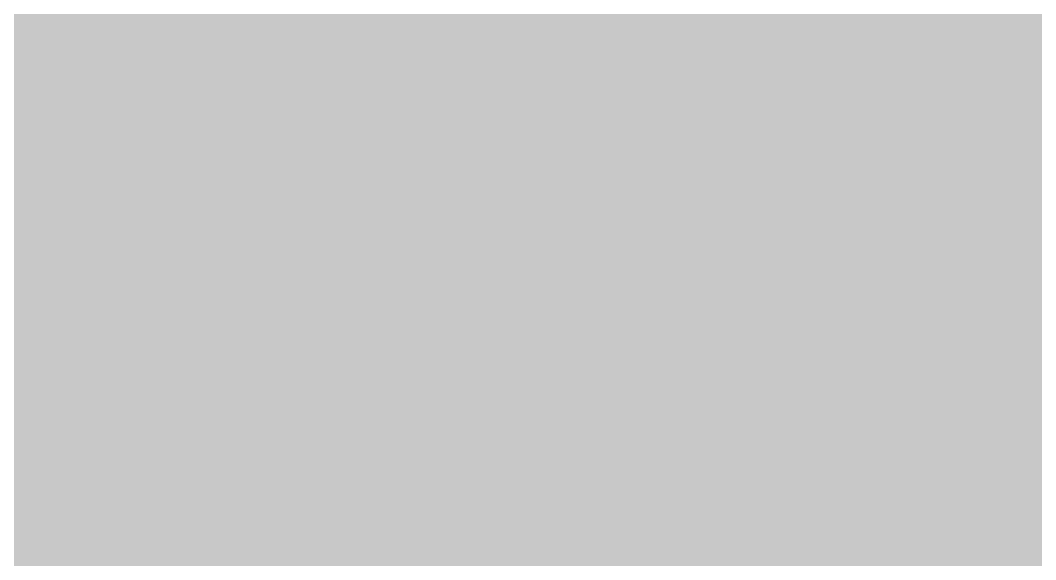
# Model space of a CAD drawing. Header units: inches. Extents: x 267136 to 306747, y 5028981 to 5062930.
# Drawn here: x 269066 to 272851, y 5031033 to 5033045 of the extents above; entities that cross this region are included whole.
import ezdxf

# ---------------------------------------------------------------- set-up
doc = ezdxf.new("R2010")
doc.units = ezdxf.units.IN
doc.header["$MEASUREMENT"] = 0

msp = doc.modelspace()

# ---------------------------------------------------------------- hatches: boundary and pattern name
for points in [[(269102.557, 5032817.027), (269069.957, 5032817.212), (268939.555, 5032817.954), (268874.354, 5032818.326), (268809.152, 5032818.698), (268743.953, 5032819.072), (268613.551, 5032819.82), (268613.951, 5032889.276), (268614.482, 5032981.884), (268615.016, 5033074.491), (268615.549, 5033167.099), (268745.943, 5033166.351), (268811.139, 5033165.978), (268876.336, 5033165.604), (268941.533, 5033165.232), (269006.73, 5033164.861), (269071.928, 5033164.491), (269104.527, 5033164.306), (269104.002, 5033071.698), (269103.477, 5032979.091), (269102.951, 5032886.482), (269102.557, 5032817.027)], [(269591.562, 5032814.271), (269526.361, 5032814.637), (269461.16, 5032815.003), (269395.961, 5032815.369), (269330.76, 5032815.736), (269265.559, 5032816.104), (269200.357, 5032816.473), (269135.156, 5032816.843), (269102.557, 5032817.027), (269102.951, 5032886.482), (269103.477, 5032979.091), (269104.002, 5033071.698), (269104.527, 5033164.306), (269137.125, 5033164.121), (269202.322, 5033163.752), (269267.52, 5033163.383), (269332.717, 5033163.016), (269397.914, 5033162.648), (269463.111, 5033162.281), (269528.309, 5033161.916), (269593.506, 5033161.551), (269592.988, 5033068.942), (269592.469, 5032976.335), (269591.951, 5032883.728), (269591.562, 5032814.271)], [(270080.568, 5032811.555), (270047.969, 5032811.734), (269982.768, 5032812.095), (269917.566, 5032812.456), (269852.365, 5032812.818), (269787.164, 5032813.181), (269721.965, 5032813.544), (269656.764, 5032813.907), (269591.562, 5032814.271), (269591.951, 5032883.728), (269592.469, 5032976.335), (269592.988, 5033068.942), (269593.506, 5033161.551), (269658.703, 5033161.186), (269723.9, 5033160.822), (269789.098, 5033160.459), (269854.295, 5033160.097), (269919.492, 5033159.734), (269984.689, 5033159.374), (270049.887, 5033159.013), (270082.484, 5033158.833), (270081.975, 5033066.226), (270081.463, 5032973.618), (270080.951, 5032881.011), (270080.568, 5032811.555)], [(270569.574, 5032808.875), (270504.373, 5032809.23), (270439.174, 5032809.586), (270373.973, 5032809.942), (270308.771, 5032810.3), (270243.57, 5032810.657), (270178.369, 5032811.016), (270113.17, 5032811.375), (270080.568, 5032811.555), (270080.951, 5032881.011), (270081.463, 5032973.618), (270081.975, 5033066.226), (270082.484, 5033158.833), (270115.084, 5033158.653), (270180.281, 5033158.294), (270245.479, 5033157.936), (270310.676, 5033157.578), (270441.07, 5033156.864), (270506.268, 5033156.509), (270571.463, 5033156.154), (270570.961, 5033063.546), (270570.457, 5032970.938), (270569.953, 5032878.331), (270569.574, 5032808.875)], [(271058.58, 5032806.234), (271025.98, 5032806.409), (270960.779, 5032806.759), (270895.578, 5032807.11), (270830.377, 5032807.462), (270765.178, 5032807.814), (270699.977, 5032808.167), (270634.775, 5032808.521), (270569.574, 5032808.875), (270569.953, 5032878.331), (270570.457, 5032970.938), (270570.961, 5033063.546), (270571.463, 5033156.154), (270636.66, 5033155.8), (270701.857, 5033155.445), (270767.055, 5033155.093), (270832.252, 5033154.74), (270962.646, 5033154.038), (271027.844, 5033153.687), (271060.443, 5033153.513), (271059.945, 5033060.905), (271058.953, 5032875.689), (271058.58, 5032806.234)], [(271547.586, 5032803.631), (271482.385, 5032803.976), (271417.186, 5032804.321), (271351.984, 5032804.667), (271286.783, 5032805.015), (271221.582, 5032805.362), (271156.381, 5032805.71), (271091.182, 5032806.06), (271058.58, 5032806.234), (271058.953, 5032875.689), (271059.945, 5033060.905), (271060.443, 5033153.513), (271093.041, 5033153.338), (271158.238, 5033152.989), (271223.436, 5033152.641), (271288.633, 5033152.293), (271353.83, 5033151.946), (271419.027, 5033151.6), (271484.225, 5033151.254), (271549.422, 5033150.909), (271548.932, 5033058.302), (271548.443, 5032965.694), (271547.953, 5032873.086), (271547.586, 5032803.631)], [(272036.592, 5032801.065), (272003.992, 5032801.235), (271938.791, 5032801.575), (271873.59, 5032801.916), (271808.389, 5032802.258), (271743.189, 5032802.6), (271612.787, 5032803.286), (271547.586, 5032803.631), (271547.953, 5032873.086), (271548.443, 5032965.694), (271548.932, 5033058.302), (271549.422, 5033150.909), (271614.619, 5033150.565), (271679.816, 5033150.222), (271745.014, 5033149.879), (271810.211, 5033149.536), (271875.408, 5033149.194), (271940.605, 5033148.854), (272005.803, 5033148.514), (272038.4, 5033148.344), (272037.918, 5033055.736), (272037.436, 5032963.129), (272036.953, 5032870.521), (272036.592, 5032801.065)], [(272525.598, 5032798.538), (272460.398, 5032798.873), (272395.197, 5032799.208), (272329.996, 5032799.545), (272264.795, 5032799.881), (272199.594, 5032800.219), (272134.395, 5032800.557), (272069.193, 5032800.896), (272036.592, 5032801.065), (272036.953, 5032870.521), (272037.436, 5032963.129), (272037.918, 5033055.736), (272038.4, 5033148.344), (272071, 5033148.174), (272136.197, 5033147.836), (272201.395, 5033147.497), (272331.789, 5033146.823), (272396.984, 5033146.487), (272462.182, 5033146.151), (272527.379, 5033145.816), (272526.904, 5033053.209), (272526.43, 5032960.602), (272525.955, 5032867.994), (272525.598, 5032798.538)], [(273014.604, 5032796.049), (272982.004, 5032796.214), (272851.602, 5032796.874), (272786.402, 5032797.206), (272656, 5032797.87), (272525.598, 5032798.538), (272525.955, 5032867.994), (272526.43, 5032960.602), (272526.904, 5033053.209), (272527.379, 5033145.816), (272592.576, 5033145.482), (272657.773, 5033145.149), (272722.971, 5033144.816), (272788.168, 5033144.484), (272918.562, 5033143.822), (273016.359, 5033143.327), (273015.891, 5033050.72), (273015.424, 5032958.112), (273014.955, 5032865.505), (273014.604, 5032796.049)], [(269100.586, 5032469.749), (269067.984, 5032469.934), (269002.779, 5032470.305), (268937.576, 5032470.676), (268807.166, 5032471.42), (268741.963, 5032471.794), (268611.553, 5032472.542), (268611.82, 5032518.846), (268612.352, 5032611.453), (268613.418, 5032796.669), (268613.551, 5032819.82), (268743.953, 5032819.072), (268809.152, 5032818.698), (268874.354, 5032818.326), (268939.555, 5032817.954), (269069.957, 5032817.212), (269102.557, 5032817.027), (269102.426, 5032793.875), (269101.9, 5032701.268), (269101.375, 5032608.66), (269100.85, 5032516.053), (269100.586, 5032469.749)], [(269589.619, 5032466.993), (269524.414, 5032467.358), (269459.211, 5032467.725), (269394.006, 5032468.091), (269328.803, 5032468.458), (269198.393, 5032469.194), (269133.189, 5032469.563), (269100.586, 5032469.749), (269100.85, 5032516.053), (269101.375, 5032608.66), (269101.9, 5032701.268), (269102.426, 5032793.875), (269102.557, 5032817.027), (269135.156, 5032816.843), (269200.357, 5032816.473), (269265.559, 5032816.104), (269330.76, 5032815.736), (269395.961, 5032815.369), (269461.16, 5032815.003), (269591.562, 5032814.271), (269591.434, 5032791.12), (269590.914, 5032698.513), (269590.396, 5032605.905), (269589.879, 5032513.297), (269589.619, 5032466.993)], [(270078.652, 5032464.276), (270046.051, 5032464.456), (269980.846, 5032464.816), (269915.641, 5032465.178), (269850.437, 5032465.539), (269785.232, 5032465.902), (269720.027, 5032466.266), (269654.824, 5032466.629), (269589.619, 5032466.993), (269589.879, 5032513.297), (269590.396, 5032605.905), (269590.914, 5032698.513), (269591.434, 5032791.12), (269591.562, 5032814.271), (269656.764, 5032813.907), (269721.965, 5032813.544), (269787.164, 5032813.181), (269852.365, 5032812.818), (269917.566, 5032812.456), (269982.768, 5032812.095), (270047.969, 5032811.734), (270080.568, 5032811.555), (270080.441, 5032788.402), (270079.93, 5032695.795), (270079.418, 5032603.187), (270078.908, 5032510.58), (270078.652, 5032464.276)], [(270567.686, 5032461.597), (270502.48, 5032461.952), (270437.277, 5032462.308), (270372.072, 5032462.664), (270306.867, 5032463.021), (270241.664, 5032463.379), (270176.459, 5032463.737), (270111.254, 5032464.097), (270078.652, 5032464.276), (270078.908, 5032510.58), (270079.418, 5032603.187), (270079.93, 5032695.795), (270080.441, 5032788.402), (270080.568, 5032811.555), (270113.17, 5032811.375), (270178.369, 5032811.016), (270243.57, 5032810.657), (270308.771, 5032810.3), (270373.973, 5032809.942), (270439.174, 5032809.586), (270504.373, 5032809.23), (270569.574, 5032808.875), (270569.449, 5032785.724), (270567.937, 5032507.9), (270567.686, 5032461.597)], [(271056.719, 5032458.956), (271024.115, 5032459.131), (270958.912, 5032459.48), (270828.502, 5032460.184), (270763.299, 5032460.536), (270698.094, 5032460.889), (270632.891, 5032461.242), (270567.686, 5032461.597), (270567.937, 5032507.9), (270569.449, 5032785.724), (270569.574, 5032808.875), (270634.775, 5032808.521), (270699.977, 5032808.167), (270765.178, 5032807.814), (270830.377, 5032807.462), (270895.578, 5032807.11), (270960.779, 5032806.759), (271025.98, 5032806.409), (271058.58, 5032806.234), (271058.457, 5032783.082), (271057.959, 5032690.475), (271057.463, 5032597.867), (271056.967, 5032505.26), (271056.719, 5032458.956)], [(271545.752, 5032456.353), (271480.547, 5032456.697), (271415.342, 5032457.043), (271350.139, 5032457.389), (271284.934, 5032457.736), (271219.729, 5032458.084), (271154.525, 5032458.432), (271089.32, 5032458.781), (271056.719, 5032458.956), (271056.967, 5032505.26), (271057.463, 5032597.867), (271057.959, 5032690.475), (271058.457, 5032783.082), (271058.58, 5032806.234), (271091.182, 5032806.06), (271156.381, 5032805.71), (271221.582, 5032805.362), (271286.783, 5032805.015), (271351.984, 5032804.667), (271417.186, 5032804.321), (271482.385, 5032803.976), (271547.586, 5032803.631), (271547.465, 5032780.479), (271546.975, 5032687.871), (271546.484, 5032595.264), (271545.996, 5032502.656), (271545.752, 5032456.353)], [(272034.783, 5032453.787), (272002.182, 5032453.957), (271936.977, 5032454.297), (271871.773, 5032454.638), (271806.568, 5032454.979), (271741.365, 5032455.321), (271676.16, 5032455.664), (271610.955, 5032456.008), (271545.752, 5032456.353), (271545.996, 5032502.656), (271546.484, 5032595.264), (271546.975, 5032687.871), (271547.465, 5032780.479), (271547.586, 5032803.631), (271612.787, 5032803.286), (271743.189, 5032802.6), (271808.389, 5032802.258), (271873.59, 5032801.916), (271938.791, 5032801.575), (272003.992, 5032801.235), (272036.592, 5032801.065), (272036.473, 5032777.913), (272035.99, 5032685.306), (272035.508, 5032592.698), (272035.025, 5032500.091), (272034.783, 5032453.787)], [(272523.816, 5032451.26), (272458.613, 5032451.595), (272393.408, 5032451.93), (272328.203, 5032452.266), (272263, 5032452.603), (272197.795, 5032452.94), (272132.59, 5032453.278), (272067.387, 5032453.617), (272034.783, 5032453.787), (272035.025, 5032500.091), (272035.508, 5032592.698), (272035.99, 5032685.306), (272036.473, 5032777.913), (272036.592, 5032801.065), (272069.193, 5032800.896), (272134.395, 5032800.557), (272199.594, 5032800.219), (272264.795, 5032799.881), (272329.996, 5032799.545), (272395.197, 5032799.208), (272460.398, 5032798.873), (272525.598, 5032798.538), (272525.48, 5032775.386), (272525.004, 5032682.778), (272524.529, 5032590.171), (272524.055, 5032497.563), (272523.816, 5032451.26)], [(273012.85, 5032448.771), (272980.248, 5032448.936), (272915.043, 5032449.266), (272849.84, 5032449.596), (272719.43, 5032450.26), (272654.227, 5032450.592), (272589.021, 5032450.926), (272523.816, 5032451.26), (272524.055, 5032497.563), (272524.529, 5032590.171), (272525.004, 5032682.778), (272525.48, 5032775.386), (272525.598, 5032798.538), (272656, 5032797.87), (272786.402, 5032797.206), (272851.602, 5032796.874), (272982.004, 5032796.214), (273014.604, 5032796.049), (273014.488, 5032772.896), (273014.02, 5032680.289), (273013.551, 5032587.682), (273013.084, 5032495.074), (273012.85, 5032448.771)], [(269098.617, 5032122.471), (269066.012, 5032122.655), (269000.805, 5032123.026), (268935.596, 5032123.397), (268870.389, 5032123.77), (268805.18, 5032124.143), (268739.973, 5032124.516), (268674.764, 5032124.89), (268609.557, 5032125.264), (268609.689, 5032148.416), (268610.223, 5032241.023), (268610.754, 5032333.631), (268611.287, 5032426.238), (268611.553, 5032472.542), (268741.963, 5032471.794), (268807.166, 5032471.42), (268937.576, 5032470.676), (269002.779, 5032470.305), (269067.984, 5032469.934), (269100.586, 5032469.749), (269100.324, 5032423.445), (269099.799, 5032330.838), (269099.273, 5032238.23), (269098.748, 5032145.622), (269098.617, 5032122.471)], [(269587.676, 5032119.716), (269522.469, 5032120.08), (269457.26, 5032120.446), (269392.053, 5032120.812), (269326.844, 5032121.18), (269261.637, 5032121.548), (269196.428, 5032121.917), (269131.221, 5032122.286), (269098.617, 5032122.471), (269098.748, 5032145.622), (269099.273, 5032238.23), (269099.799, 5032330.838), (269100.324, 5032423.445), (269100.586, 5032469.749), (269133.189, 5032469.563), (269198.393, 5032469.194), (269328.803, 5032468.458), (269394.006, 5032468.091), (269459.211, 5032467.725), (269524.414, 5032467.358), (269589.619, 5032466.993), (269589.359, 5032420.689), (269588.842, 5032328.082), (269588.324, 5032235.475), (269587.807, 5032142.867), (269587.676, 5032119.716)], [(270076.736, 5032116.998), (270044.133, 5032117.178), (269978.924, 5032117.538), (269913.717, 5032117.899), (269848.508, 5032118.262), (269783.301, 5032118.624), (269718.092, 5032118.987), (269652.885, 5032119.351), (269587.676, 5032119.716), (269587.807, 5032142.867), (269588.324, 5032235.475), (269588.842, 5032328.082), (269589.359, 5032420.689), (269589.619, 5032466.993), (269654.824, 5032466.629), (269720.027, 5032466.266), (269785.232, 5032465.902), (269850.437, 5032465.539), (269915.641, 5032465.178), (269980.846, 5032464.816), (270046.051, 5032464.456), (270078.652, 5032464.276), (270078.396, 5032417.973), (270077.887, 5032325.365), (270077.375, 5032232.758), (270076.863, 5032140.149), (270076.736, 5032116.998)], [(270565.797, 5032114.318), (270500.588, 5032114.674), (270435.381, 5032115.029), (270370.172, 5032115.386), (270304.965, 5032115.743), (270239.756, 5032116.101), (270174.549, 5032116.459), (270109.34, 5032116.818), (270076.736, 5032116.998), (270076.863, 5032140.149), (270077.375, 5032232.758), (270077.887, 5032325.365), (270078.396, 5032417.973), (270078.652, 5032464.276), (270111.254, 5032464.097), (270176.459, 5032463.737), (270241.664, 5032463.379), (270306.867, 5032463.021), (270372.072, 5032462.664), (270437.277, 5032462.308), (270502.48, 5032461.952), (270567.686, 5032461.597), (270567.434, 5032415.293), (270566.93, 5032322.686), (270566.426, 5032230.078), (270565.922, 5032137.471), (270565.797, 5032114.318)], [(271054.855, 5032111.678), (271022.252, 5032111.853), (270957.045, 5032112.202), (270891.836, 5032112.554), (270826.629, 5032112.905), (270761.42, 5032113.258), (270696.213, 5032113.61), (270631.004, 5032113.964), (270565.797, 5032114.318), (270565.922, 5032137.471), (270566.426, 5032230.078), (270566.93, 5032322.686), (270567.434, 5032415.293), (270567.686, 5032461.597), (270632.891, 5032461.242), (270698.094, 5032460.889), (270763.299, 5032460.536), (270828.502, 5032460.184), (270958.912, 5032459.48), (271024.115, 5032459.131), (271056.719, 5032458.956), (271056.471, 5032412.651), (271055.973, 5032320.044), (271055.477, 5032227.437), (271054.98, 5032134.829), (271054.855, 5032111.678)], [(271543.916, 5032109.074), (271478.709, 5032109.419), (271413.5, 5032109.765), (271348.293, 5032110.111), (271283.084, 5032110.458), (271217.877, 5032110.806), (271152.668, 5032111.153), (271087.461, 5032111.503), (271054.855, 5032111.678), (271054.98, 5032134.829), (271055.477, 5032227.437), (271055.973, 5032320.044), (271056.471, 5032412.651), (271056.719, 5032458.956), (271089.32, 5032458.781), (271154.525, 5032458.432), (271219.729, 5032458.084), (271284.934, 5032457.736), (271350.139, 5032457.389), (271415.342, 5032457.043), (271480.547, 5032456.697), (271545.752, 5032456.353), (271545.506, 5032410.049), (271545.018, 5032317.441), (271544.527, 5032224.833), (271544.039, 5032132.226), (271543.916, 5032109.074)], [(272032.977, 5032106.509), (272000.371, 5032106.679), (271935.164, 5032107.019), (271869.955, 5032107.359), (271804.748, 5032107.701), (271739.539, 5032108.043), (271674.332, 5032108.387), (271609.123, 5032108.729), (271543.916, 5032109.074), (271544.039, 5032132.226), (271544.527, 5032224.833), (271545.018, 5032317.441), (271545.506, 5032410.049), (271545.752, 5032456.353), (271610.955, 5032456.008), (271676.16, 5032455.664), (271741.365, 5032455.321), (271806.568, 5032454.979), (271871.773, 5032454.638), (271936.977, 5032454.297), (272002.182, 5032453.957), (272034.783, 5032453.787), (272034.543, 5032407.483), (272034.061, 5032314.876), (272033.578, 5032222.269), (272033.096, 5032129.661), (272032.977, 5032106.509)], [(272522.035, 5032103.981), (272456.828, 5032104.316), (272391.619, 5032104.651), (272326.412, 5032104.988), (272261.203, 5032105.324), (272195.996, 5032105.662), (272130.787, 5032106), (272065.58, 5032106.339), (272032.977, 5032106.509), (272033.096, 5032129.661), (272033.578, 5032222.269), (272034.061, 5032314.876), (272034.543, 5032407.483), (272034.783, 5032453.787), (272067.387, 5032453.617), (272132.59, 5032453.278), (272197.795, 5032452.94), (272263, 5032452.603), (272328.203, 5032452.266), (272393.408, 5032451.93), (272458.613, 5032451.595), (272523.816, 5032451.26), (272523.58, 5032404.956), (272523.105, 5032312.349), (272522.629, 5032219.741), (272522.154, 5032127.134), (272522.035, 5032103.981)], [(273011.096, 5032101.492), (272978.492, 5032101.657), (272913.283, 5032101.987), (272848.076, 5032102.317), (272782.867, 5032102.649), (272717.66, 5032102.981), (272652.451, 5032103.314), (272587.244, 5032103.647), (272522.035, 5032103.981), (272522.154, 5032127.134), (272522.629, 5032219.741), (272523.105, 5032312.349), (272523.58, 5032404.956), (272523.816, 5032451.26), (272589.021, 5032450.926), (272654.227, 5032450.592), (272719.43, 5032450.26), (272849.84, 5032449.596), (272915.043, 5032449.266), (272980.248, 5032448.936), (273012.85, 5032448.771), (273012.615, 5032402.467), (273012.148, 5032309.859), (273011.68, 5032217.252), (273011.213, 5032124.645), (273011.096, 5032101.492)], [(269096.646, 5031775.192), (269064.041, 5031775.378), (268998.828, 5031775.748), (268933.617, 5031776.119), (268868.406, 5031776.491), (268803.193, 5031776.864), (268737.982, 5031777.237), (268672.771, 5031777.611), (268607.559, 5031777.986), (268608.092, 5031870.594), (268608.625, 5031963.201), (268609.156, 5032055.809), (268609.557, 5032125.264), (268674.764, 5032124.89), (268739.973, 5032124.516), (268805.18, 5032124.143), (268870.389, 5032123.77), (268935.596, 5032123.397), (269000.805, 5032123.026), (269066.012, 5032122.655), (269098.617, 5032122.471), (269098.223, 5032053.015), (269097.697, 5031960.407), (269097.172, 5031867.8), (269096.646, 5031775.192)], [(269585.732, 5031772.437), (269520.521, 5031772.803), (269455.311, 5031773.168), (269390.098, 5031773.535), (269324.887, 5031773.902), (269259.676, 5031774.27), (269194.463, 5031774.639), (269129.252, 5031775.008), (269096.646, 5031775.192), (269097.172, 5031867.8), (269097.697, 5031960.407), (269098.223, 5032053.015), (269098.617, 5032122.471), (269131.221, 5032122.286), (269196.428, 5032121.917), (269261.637, 5032121.548), (269326.844, 5032121.18), (269392.053, 5032120.812), (269457.26, 5032120.446), (269522.469, 5032120.08), (269587.676, 5032119.716), (269587.287, 5032050.26), (269586.77, 5031957.652), (269586.252, 5031865.045), (269585.732, 5031772.437)], [(270074.82, 5031769.72), (270042.215, 5031769.9), (269977.002, 5031770.261), (269846.58, 5031770.983), (269781.367, 5031771.346), (269716.156, 5031771.709), (269650.945, 5031772.073), (269585.732, 5031772.437), (269586.252, 5031865.045), (269586.77, 5031957.652), (269587.287, 5032050.26), (269587.676, 5032119.716), (269652.885, 5032119.351), (269718.092, 5032118.987), (269783.301, 5032118.624), (269848.508, 5032118.262), (269913.717, 5032117.899), (269978.924, 5032117.538), (270044.133, 5032117.178), (270076.736, 5032116.998), (270076.354, 5032047.542), (270075.842, 5031954.935), (270075.332, 5031862.327), (270074.82, 5031769.72)], [(270563.906, 5031767.041), (270498.695, 5031767.396), (270433.484, 5031767.752), (270368.271, 5031768.107), (270303.061, 5031768.465), (270237.85, 5031768.822), (270172.637, 5031769.181), (270107.426, 5031769.54), (270074.82, 5031769.72), (270075.332, 5031862.327), (270075.842, 5031954.935), (270076.354, 5032047.542), (270076.736, 5032116.998), (270109.34, 5032116.818), (270174.549, 5032116.459), (270239.756, 5032116.101), (270304.965, 5032115.743), (270370.172, 5032115.386), (270435.381, 5032115.029), (270500.588, 5032114.674), (270565.797, 5032114.318), (270565.418, 5032044.863), (270564.914, 5031952.256), (270564.41, 5031859.648), (270563.906, 5031767.041)], [(271052.994, 5031764.399), (271020.389, 5031764.574), (270955.176, 5031764.925), (270889.965, 5031765.275), (270824.754, 5031765.627), (270759.541, 5031765.979), (270629.119, 5031766.687), (270563.906, 5031767.041), (270564.41, 5031859.648), (270564.914, 5031952.256), (270565.418, 5032044.863), (270565.797, 5032114.318), (270631.004, 5032113.964), (270696.213, 5032113.61), (270761.42, 5032113.258), (270826.629, 5032112.905), (270891.836, 5032112.554), (270957.045, 5032112.202), (271022.252, 5032111.853), (271054.855, 5032111.678), (271054.484, 5032042.222), (271053.986, 5031949.614), (271053.49, 5031857.007), (271052.994, 5031764.399)], [(271542.08, 5031761.796), (271476.869, 5031762.141), (271411.658, 5031762.486), (271346.445, 5031762.833), (271216.023, 5031763.527), (271150.811, 5031763.876), (271085.6, 5031764.225), (271052.994, 5031764.399), (271053.49, 5031857.007), (271053.986, 5031949.614), (271054.484, 5032042.222), (271054.855, 5032111.678), (271087.461, 5032111.503), (271152.668, 5032111.153), (271217.877, 5032110.806), (271283.084, 5032110.458), (271348.293, 5032110.111), (271413.5, 5032109.765), (271478.709, 5032109.419), (271543.916, 5032109.074), (271543.549, 5032039.618), (271543.061, 5031947.011), (271542.57, 5031854.403), (271542.08, 5031761.796)], [(272031.168, 5031759.23), (271998.562, 5031759.4), (271933.35, 5031759.741), (271802.928, 5031760.423), (271737.715, 5031760.766), (271672.504, 5031761.108), (271607.293, 5031761.452), (271542.08, 5031761.796), (271542.57, 5031854.403), (271543.061, 5031947.011), (271543.549, 5032039.618), (271543.916, 5032109.074), (271609.123, 5032108.729), (271674.332, 5032108.387), (271739.539, 5032108.043), (271804.748, 5032107.701), (271869.955, 5032107.359), (271935.164, 5032107.019), (272000.371, 5032106.679), (272032.977, 5032106.509), (272032.615, 5032037.053), (272032.133, 5031944.445), (272031.65, 5031851.838), (272031.168, 5031759.23)], [(272520.254, 5031756.703), (272455.043, 5031757.038), (272389.832, 5031757.374), (272324.619, 5031757.71), (272194.197, 5031758.384), (272128.984, 5031758.723), (272063.773, 5031759.062), (272031.168, 5031759.23), (272031.65, 5031851.838), (272032.133, 5031944.445), (272032.615, 5032037.053), (272032.977, 5032106.509), (272065.58, 5032106.339), (272130.787, 5032106), (272195.996, 5032105.662), (272261.203, 5032105.324), (272326.412, 5032104.988), (272391.619, 5032104.651), (272456.828, 5032104.316), (272522.035, 5032103.981), (272521.68, 5032034.526), (272521.205, 5031941.918), (272520.73, 5031849.311), (272520.254, 5031756.703)], [(273009.342, 5031754.214), (272976.736, 5031754.379), (272911.523, 5031754.709), (272846.312, 5031755.04), (272781.102, 5031755.371), (272715.889, 5031755.703), (272585.467, 5031756.369), (272520.254, 5031756.703), (272520.73, 5031849.311), (272521.205, 5031941.918), (272521.68, 5032034.526), (272522.035, 5032103.981), (272587.244, 5032103.647), (272652.451, 5032103.314), (272717.66, 5032102.981), (272782.867, 5032102.649), (272848.076, 5032102.317), (272913.283, 5032101.987), (272978.492, 5032101.657), (273011.096, 5032101.492), (273010.744, 5032032.037), (273010.277, 5031939.429), (273009.809, 5031846.821), (273009.342, 5031754.214)], [(269094.676, 5031427.915), (269062.068, 5031428.1), (268996.854, 5031428.471), (268931.639, 5031428.842), (268801.209, 5031429.586), (268735.992, 5031429.96), (268605.562, 5031430.708), (268605.963, 5031500.164), (268606.494, 5031592.771), (268607.027, 5031685.379), (268607.559, 5031777.986), (268672.771, 5031777.611), (268737.982, 5031777.237), (268803.193, 5031776.864), (268868.406, 5031776.491), (268933.617, 5031776.119), (268998.828, 5031775.748), (269064.041, 5031775.378), (269096.646, 5031775.192), (269095.596, 5031589.978), (269095.07, 5031497.37), (269094.676, 5031427.915)], [(269583.791, 5031425.159), (269518.576, 5031425.524), (269453.359, 5031425.891), (269388.145, 5031426.257), (269322.93, 5031426.624), (269192.5, 5031427.36), (269127.283, 5031427.73), (269094.676, 5031427.915), (269095.07, 5031497.37), (269095.596, 5031589.978), (269096.646, 5031775.192), (269129.252, 5031775.008), (269194.463, 5031774.639), (269259.676, 5031774.27), (269324.887, 5031773.902), (269390.098, 5031773.535), (269455.311, 5031773.168), (269520.521, 5031772.803), (269585.732, 5031772.437), (269585.215, 5031679.83), (269584.697, 5031587.223), (269584.18, 5031494.615), (269583.791, 5031425.159)], [(270072.904, 5031422.442), (270040.297, 5031422.622), (269975.082, 5031422.982), (269909.867, 5031423.344), (269844.65, 5031423.706), (269779.436, 5031424.068), (269714.221, 5031424.432), (269649.006, 5031424.795), (269583.791, 5031425.159), (269584.18, 5031494.615), (269584.697, 5031587.223), (269585.215, 5031679.83), (269585.732, 5031772.437), (269650.945, 5031772.073), (269716.156, 5031771.709), (269781.367, 5031771.346), (269846.58, 5031770.983), (269977.002, 5031770.261), (270042.215, 5031769.9), (270074.82, 5031769.72), (270074.309, 5031677.112), (270073.799, 5031584.505), (270073.287, 5031491.897), (270072.904, 5031422.442)], [(270562.018, 5031419.763), (270496.803, 5031420.118), (270366.373, 5031420.83), (270301.158, 5031421.187), (270235.941, 5031421.545), (270170.727, 5031421.903), (270105.512, 5031422.263), (270072.904, 5031422.442), (270073.287, 5031491.897), (270073.799, 5031584.505), (270074.309, 5031677.112), (270074.82, 5031769.72), (270107.426, 5031769.54), (270172.637, 5031769.181), (270237.85, 5031768.822), (270303.061, 5031768.465), (270368.271, 5031768.107), (270433.484, 5031767.752), (270498.695, 5031767.396), (270563.906, 5031767.041), (270563.404, 5031674.434), (270562.9, 5031581.826), (270562.396, 5031489.219), (270562.018, 5031419.763)], [(271051.133, 5031417.122), (271018.525, 5031417.297), (270953.309, 5031417.646), (270822.879, 5031418.35), (270757.664, 5031418.702), (270627.234, 5031419.408), (270562.018, 5031419.763), (270562.396, 5031489.219), (270562.9, 5031581.826), (270563.404, 5031674.434), (270563.906, 5031767.041), (270629.119, 5031766.687), (270759.541, 5031765.979), (270824.754, 5031765.627), (270889.965, 5031765.275), (270955.176, 5031764.925), (271020.389, 5031764.574), (271052.994, 5031764.399), (271052.002, 5031579.185), (271051.504, 5031486.577), (271051.133, 5031417.122)], [(271540.246, 5031414.519), (271475.031, 5031414.863), (271409.816, 5031415.209), (271344.6, 5031415.555), (271279.385, 5031415.902), (271148.955, 5031416.598), (271083.74, 5031416.947), (271051.133, 5031417.122), (271051.504, 5031486.577), (271052.002, 5031579.185), (271052.994, 5031764.399), (271085.6, 5031764.225), (271150.811, 5031763.876), (271216.023, 5031763.527), (271346.445, 5031762.833), (271411.658, 5031762.486), (271542.08, 5031761.796), (271541.592, 5031669.188), (271541.102, 5031576.581), (271540.613, 5031483.974), (271540.246, 5031414.519)], [(272029.359, 5031411.953), (271996.752, 5031412.123), (271931.537, 5031412.463), (271866.322, 5031412.804), (271801.107, 5031413.146), (271735.893, 5031413.487), (271670.676, 5031413.83), (271605.461, 5031414.174), (271540.246, 5031414.519), (271540.613, 5031483.974), (271541.102, 5031576.581), (271541.592, 5031669.188), (271542.08, 5031761.796), (271607.293, 5031761.452), (271672.504, 5031761.108), (271737.715, 5031760.766), (271802.928, 5031760.423), (271933.35, 5031759.741), (271998.562, 5031759.4), (272031.168, 5031759.23), (272030.686, 5031666.623), (272030.203, 5031574.016), (272029.721, 5031481.408), (272029.359, 5031411.953)], [(272518.475, 5031409.426), (272453.258, 5031409.761), (272388.043, 5031410.096), (272322.828, 5031410.432), (272192.398, 5031411.106), (272127.184, 5031411.444), (272061.967, 5031411.783), (272029.359, 5031411.953), (272029.721, 5031481.408), (272030.203, 5031574.016), (272030.686, 5031666.623), (272031.168, 5031759.23), (272063.773, 5031759.062), (272128.984, 5031758.723), (272194.197, 5031758.384), (272324.619, 5031757.71), (272389.832, 5031757.374), (272455.043, 5031757.038), (272520.254, 5031756.703), (272519.779, 5031664.096), (272519.305, 5031571.488), (272518.83, 5031478.881), (272518.475, 5031409.426)], [(273007.588, 5031406.937), (272974.98, 5031407.102), (272909.766, 5031407.432), (272844.551, 5031407.762), (272779.334, 5031408.094), (272648.904, 5031408.758), (272583.689, 5031409.092), (272518.475, 5031409.426), (272518.83, 5031478.881), (272519.305, 5031571.488), (272519.779, 5031664.096), (272520.254, 5031756.703), (272585.467, 5031756.369), (272715.889, 5031755.703), (272781.102, 5031755.371), (272846.312, 5031755.04), (272911.523, 5031754.709), (272976.736, 5031754.379), (273009.342, 5031754.214), (273008.875, 5031661.606), (273008.406, 5031568.999), (273007.939, 5031476.392), (273007.588, 5031406.937)], [(269092.707, 5031080.638), (269060.098, 5031080.822), (268929.66, 5031081.564), (268864.441, 5031081.937), (268799.223, 5031082.309), (268734.004, 5031082.682), (268668.785, 5031083.056), (268603.566, 5031083.431), (268603.832, 5031129.734), (268604.365, 5031222.342), (268604.896, 5031314.949), (268605.43, 5031407.557), (268605.562, 5031430.708), (268735.992, 5031429.96), (268801.209, 5031429.586), (268931.639, 5031428.842), (268996.854, 5031428.471), (269062.068, 5031428.1), (269094.676, 5031427.915), (269094.545, 5031404.763), (269094.02, 5031312.155), (269093.494, 5031219.548), (269092.969, 5031126.941), (269092.707, 5031080.638)], [(269581.848, 5031077.882), (269516.629, 5031078.247), (269386.191, 5031078.979), (269320.973, 5031079.347), (269190.535, 5031080.083), (269125.316, 5031080.452), (269092.707, 5031080.638), (269092.969, 5031126.941), (269093.494, 5031219.548), (269094.02, 5031312.155), (269094.545, 5031404.763), (269094.676, 5031427.915), (269127.283, 5031427.73), (269192.5, 5031427.36), (269322.93, 5031426.624), (269388.145, 5031426.257), (269453.359, 5031425.891), (269518.576, 5031425.524), (269583.791, 5031425.159), (269583.66, 5031402.008), (269583.143, 5031309.4), (269582.107, 5031124.186), (269581.848, 5031077.882)], [(270070.988, 5031075.165), (270038.379, 5031075.345), (269973.16, 5031075.705), (269907.941, 5031076.066), (269842.723, 5031076.428), (269777.504, 5031076.79), (269712.285, 5031077.153), (269647.066, 5031077.518), (269581.848, 5031077.882), (269582.107, 5031124.186), (269583.143, 5031309.4), (269583.66, 5031402.008), (269583.791, 5031425.159), (269649.006, 5031424.795), (269714.221, 5031424.432), (269779.436, 5031424.068), (269844.65, 5031423.706), (269909.867, 5031423.344), (269975.082, 5031422.982), (270040.297, 5031422.622), (270072.904, 5031422.442), (270072.777, 5031399.29), (270072.266, 5031306.683), (270071.754, 5031214.075), (270071.244, 5031121.469), (270070.988, 5031075.165)], [(270560.129, 5031072.485), (270494.91, 5031072.841), (270429.691, 5031073.196), (270364.473, 5031073.553), (270299.254, 5031073.909), (270234.035, 5031074.268), (270168.816, 5031074.626), (270103.598, 5031074.984), (270070.988, 5031075.165), (270071.244, 5031121.469), (270071.754, 5031214.075), (270072.266, 5031306.683), (270072.777, 5031399.29), (270072.904, 5031422.442), (270105.512, 5031422.263), (270170.727, 5031421.903), (270235.941, 5031421.545), (270301.158, 5031421.187), (270366.373, 5031420.83), (270496.803, 5031420.118), (270562.018, 5031419.763), (270561.893, 5031396.611), (270561.389, 5031304.004), (270560.885, 5031211.396), (270560.381, 5031118.789), (270560.129, 5031072.485)], [(271049.27, 5031069.844), (271016.66, 5031070.019), (270951.441, 5031070.369), (270886.223, 5031070.72), (270755.785, 5031071.424), (270690.566, 5031071.777), (270625.348, 5031072.131), (270560.129, 5031072.485), (270560.381, 5031118.789), (270560.885, 5031211.396), (270561.389, 5031304.004), (270561.893, 5031396.611), (270562.018, 5031419.763), (270627.234, 5031419.408), (270757.664, 5031418.702), (270888.094, 5031417.998), (270953.309, 5031417.646), (271018.525, 5031417.297), (271051.133, 5031417.122), (271051.008, 5031393.97), (271050.512, 5031301.362), (271050.016, 5031208.755), (271049.518, 5031116.147), (271049.27, 5031069.844)], [(271538.412, 5031067.24), (271473.193, 5031067.586), (271407.975, 5031067.932), (271342.754, 5031068.277), (271277.535, 5031068.624), (271212.316, 5031068.972), (271147.098, 5031069.32), (271081.879, 5031069.669), (271049.27, 5031069.844), (271049.518, 5031116.147), (271050.016, 5031208.755), (271050.512, 5031301.362), (271051.008, 5031393.97), (271051.133, 5031417.122), (271083.74, 5031416.947), (271148.955, 5031416.598), (271279.385, 5031415.902), (271344.6, 5031415.555), (271409.816, 5031415.209), (271475.031, 5031414.863), (271540.246, 5031414.519), (271540.123, 5031391.366), (271539.635, 5031298.759), (271539.145, 5031206.151), (271538.656, 5031113.544), (271538.412, 5031067.24)], [(272027.553, 5031064.676), (271994.943, 5031064.845), (271929.725, 5031065.186), (271864.506, 5031065.526), (271734.068, 5031066.21), (271668.85, 5031066.553), (271603.631, 5031066.896), (271538.412, 5031067.24), (271538.656, 5031113.544), (271539.145, 5031206.151), (271539.635, 5031298.759), (271540.123, 5031391.366), (271540.246, 5031414.519), (271605.461, 5031414.174), (271670.676, 5031413.83), (271735.893, 5031413.487), (271801.107, 5031413.146), (271866.322, 5031412.804), (271931.537, 5031412.463), (271996.752, 5031412.123), (272029.359, 5031411.953), (272029.24, 5031388.801), (272028.758, 5031296.193), (272028.275, 5031203.586), (272027.793, 5031110.979), (272027.553, 5031064.676)], [(272516.693, 5031062.148), (272451.475, 5031062.482), (272321.037, 5031063.154), (272255.818, 5031063.491), (272190.6, 5031063.829), (272125.381, 5031064.167), (272060.162, 5031064.506), (272027.553, 5031064.676), (272027.793, 5031110.979), (272028.275, 5031203.586), (272028.758, 5031296.193), (272029.24, 5031388.801), (272029.359, 5031411.953), (272061.967, 5031411.783), (272127.184, 5031411.444), (272192.398, 5031411.106), (272322.828, 5031410.432), (272388.043, 5031410.096), (272453.258, 5031409.761), (272518.475, 5031409.426), (272518.355, 5031386.273), (272517.881, 5031293.666), (272517.406, 5031201.06), (272516.93, 5031108.452), (272516.693, 5031062.148)], [(273005.834, 5031059.659), (272973.225, 5031059.823), (272908.006, 5031060.153), (272777.568, 5031060.815), (272712.35, 5031061.147), (272647.131, 5031061.48), (272516.693, 5031062.148), (272516.93, 5031108.452), (272517.406, 5031201.06), (272517.881, 5031293.666), (272518.355, 5031386.273), (272518.475, 5031409.426), (272583.689, 5031409.092), (272648.904, 5031408.758), (272779.334, 5031408.094), (272844.551, 5031407.762), (272909.766, 5031407.432), (272974.98, 5031407.102), (273007.588, 5031406.937), (273007.471, 5031383.784), (273007.004, 5031291.177), (273006.535, 5031198.569), (273006.068, 5031105.963), (273005.834, 5031059.659)], [(269090.736, 5030733.359), (269058.125, 5030733.545), (268992.904, 5030733.916), (268927.682, 5030734.287), (268862.459, 5030734.658), (268797.236, 5030735.031), (268732.014, 5030735.404), (268666.791, 5030735.779), (268601.568, 5030736.152), (268601.703, 5030759.305), (268602.234, 5030851.912), (268602.768, 5030944.52), (268603.299, 5031037.127), (268603.566, 5031083.431), (268668.785, 5031083.056), (268734.004, 5031082.682), (268799.223, 5031082.309), (268864.441, 5031081.937), (268929.66, 5031081.564), (269060.098, 5031080.822), (269092.707, 5031080.638), (269092.443, 5031034.334), (269091.918, 5030941.727), (269091.395, 5030849.119), (269090.869, 5030756.512), (269090.736, 5030733.359)], [(269579.904, 5030730.605), (269514.682, 5030730.971), (269449.461, 5030731.336), (269384.238, 5030731.701), (269319.016, 5030732.068), (269253.793, 5030732.437), (269188.57, 5030732.807), (269123.348, 5030733.176), (269090.736, 5030733.359), (269090.869, 5030756.512), (269091.395, 5030849.119), (269091.918, 5030941.727), (269092.443, 5031034.334), (269092.707, 5031080.638), (269125.316, 5031080.452), (269190.535, 5031080.083), (269320.973, 5031079.347), (269386.191, 5031078.979), (269516.629, 5031078.247), (269581.848, 5031077.882), (269581.588, 5031031.578), (269581.07, 5030938.971), (269580.553, 5030846.363), (269580.035, 5030753.756), (269579.904, 5030730.605)], [(270069.072, 5030727.887), (270036.461, 5030728.066), (269971.24, 5030728.428), (269906.018, 5030728.789), (269840.795, 5030729.15), (269775.572, 5030729.514), (269710.35, 5030729.877), (269645.127, 5030730.24), (269579.904, 5030730.605), (269580.035, 5030753.756), (269580.553, 5030846.363), (269581.07, 5030938.971), (269581.588, 5031031.578), (269581.848, 5031077.882), (269647.066, 5031077.518), (269712.285, 5031077.153), (269777.504, 5031076.79), (269842.723, 5031076.428), (269907.941, 5031076.066), (269973.16, 5031075.705), (270038.379, 5031075.345), (270070.988, 5031075.165), (270070.732, 5031028.861), (270070.223, 5030936.254), (270069.711, 5030843.646), (270069.201, 5030751.039), (270069.072, 5030727.887)], [(270558.24, 5030725.207), (270493.018, 5030725.562), (270427.797, 5030725.918), (270362.574, 5030726.275), (270297.352, 5030726.633), (270232.129, 5030726.99), (270166.906, 5030727.348), (270101.684, 5030727.707), (270069.072, 5030727.887), (270069.201, 5030751.039), (270069.711, 5030843.646), (270070.223, 5030936.254), (270070.732, 5031028.861), (270070.988, 5031075.165), (270103.598, 5031074.984), (270168.816, 5031074.626), (270234.035, 5031074.268), (270299.254, 5031073.909), (270364.473, 5031073.553), (270429.691, 5031073.196), (270494.91, 5031072.841), (270560.129, 5031072.485), (270559.877, 5031026.182), (270559.373, 5030933.574), (270558.871, 5030840.967), (270558.367, 5030748.359), (270558.24, 5030725.207)], [(271047.408, 5030722.566), (271014.797, 5030722.742), (270949.574, 5030723.092), (270884.354, 5030723.443), (270819.131, 5030723.795), (270753.908, 5030724.146), (270688.686, 5030724.5), (270623.463, 5030724.854), (270558.24, 5030725.207), (270558.367, 5030748.359), (270558.871, 5030840.967), (270559.373, 5030933.574), (270559.877, 5031026.182), (270560.129, 5031072.485), (270625.348, 5031072.131), (270690.566, 5031071.777), (270755.785, 5031071.424), (270886.223, 5031070.72), (270951.441, 5031070.369), (271016.66, 5031070.019), (271049.27, 5031069.844), (271049.021, 5031023.54), (271047.533, 5030745.719), (271047.408, 5030722.566)], [(271536.576, 5030719.963), (271471.354, 5030720.309), (271406.131, 5030720.654), (271340.91, 5030721), (271275.687, 5030721.348), (271210.465, 5030721.695), (271145.242, 5030722.043), (271080.02, 5030722.393), (271047.408, 5030722.566), (271047.533, 5030745.719), (271049.021, 5031023.54), (271049.27, 5031069.844), (271081.879, 5031069.669), (271147.098, 5031069.32), (271212.316, 5031068.972), (271277.535, 5031068.624), (271342.754, 5031068.277), (271407.975, 5031067.932), (271473.193, 5031067.586), (271538.412, 5031067.24), (271538.166, 5031020.937), (271537.678, 5030928.33), (271537.187, 5030835.723), (271536.699, 5030743.115), (271536.576, 5030719.963)], [(272025.744, 5030717.398), (271993.133, 5030717.568), (271862.687, 5030718.248), (271797.467, 5030718.59), (271732.244, 5030718.932), (271667.021, 5030719.275), (271601.799, 5030719.619), (271536.576, 5030719.963), (271536.699, 5030743.115), (271537.187, 5030835.723), (271537.678, 5030928.33), (271538.166, 5031020.937), (271538.412, 5031067.24), (271603.631, 5031066.896), (271668.85, 5031066.553), (271734.068, 5031066.21), (271864.506, 5031065.526), (271929.725, 5031065.186), (271994.943, 5031064.845), (272027.553, 5031064.676), (272027.311, 5031018.372), (272026.828, 5030925.765), (272026.348, 5030833.157), (272025.865, 5030740.549), (272025.744, 5030717.398)], [(272514.912, 5030714.871), (272449.689, 5030715.205), (272384.467, 5030715.541), (272319.244, 5030715.877), (272254.023, 5030716.213), (272188.801, 5030716.551), (272123.578, 5030716.889), (272058.355, 5030717.229), (272025.744, 5030717.398), (272025.865, 5030740.549), (272026.348, 5030833.157), (272026.828, 5030925.765), (272027.311, 5031018.372), (272027.553, 5031064.676), (272060.162, 5031064.506), (272125.381, 5031064.167), (272190.6, 5031063.829), (272255.818, 5031063.491), (272321.037, 5031063.154), (272451.475, 5031062.482), (272516.693, 5031062.148), (272516.455, 5031015.845), (272515.98, 5030923.237), (272515.506, 5030830.63), (272515.031, 5030738.023), (272514.912, 5030714.871)], [(273004.08, 5030712.381), (272971.469, 5030712.547), (272841.023, 5030713.207), (272775.803, 5030713.539), (272645.357, 5030714.203), (272580.135, 5030714.537), (272514.912, 5030714.871), (272515.031, 5030738.023), (272515.506, 5030830.63), (272515.98, 5030923.237), (272516.455, 5031015.845), (272516.693, 5031062.148), (272647.131, 5031061.48), (272712.35, 5031061.147), (272777.568, 5031060.815), (272908.006, 5031060.153), (272973.225, 5031059.823), (273005.834, 5031059.659), (273005.6, 5031013.355), (273005.133, 5030920.748), (273004.664, 5030828.141), (273004.197, 5030735.533), (273004.08, 5030712.381)]]:
    msp.add_hatch(color=256).paths.add_polyline_path(points, flags=0)

doc.saveas('drawing.dxf')
